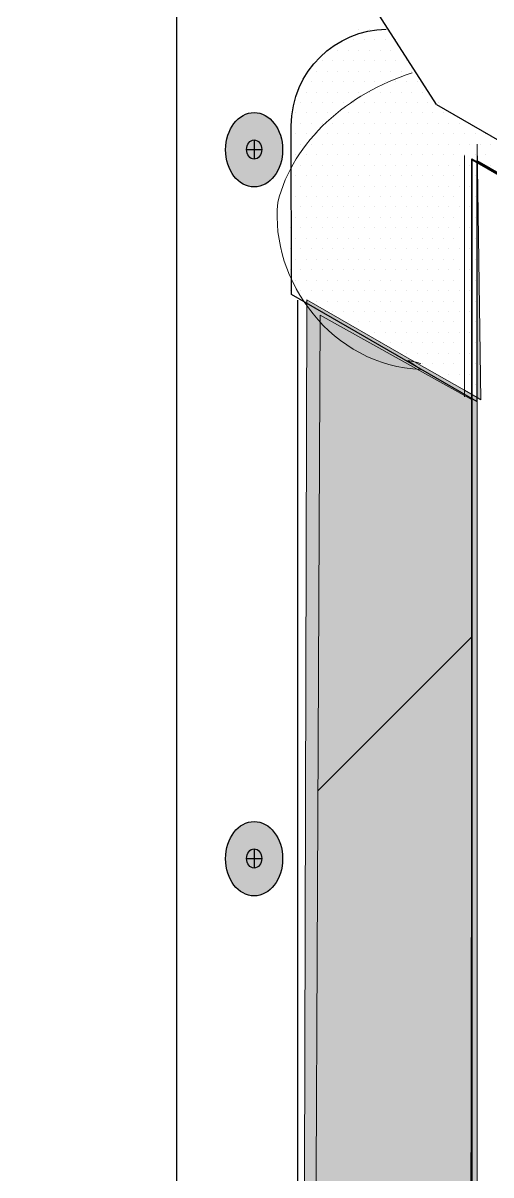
# Model space of a CAD drawing. Header units: inches. Extents: x -17.6 to 82.3, y -15.1 to 23.2.
# Drawn here: x 43.768 to 44.603, y 1.182 to 3.237 of the extents above; entities that cross this region are included whole.
import ezdxf

# ---------------------------------------------------------------- set-up
doc = ezdxf.new("R2010")
doc.units = ezdxf.units.IN
doc.header["$MEASUREMENT"] = 0
for name, color, linetype, lineweight in [('.ATI-HATCH', 7, 'Continuous', 0), ('G-ANNO-TTLB', 7, 'Continuous', 0), ('TYVEK', 7, 'Continuous', 0)]:
    doc.layers.add(name, color=color, linetype=linetype, lineweight=lineweight)

# ---------------------------------------------------------------- blocks, each defined once
blk = doc.blocks.new('Block_362')
at = {"layer": '.ATI-HATCH'}
blk.add_lwpolyline([(44.5554, 2.5703), (44.5554, 3.0005), (44.5554, 2.5703)], dxfattribs=at)
blk = doc.blocks.new('Block_368')
at = {"layer": '.ATI-HATCH', "color": 8, "lineweight": 0, "true_color": 0x808080}
for p, q in [((44.339, 3.207), (44.339, 3.207)), ((44.3578, 3.207), (44.3578, 3.207)), ((44.3672, 3.2257), (44.3672, 3.2257)), ((44.3767, 3.207), (44.3767, 3.207)), ((44.3861, 3.2257), (44.3861, 3.2257)), ((44.3955, 3.207), (44.3955, 3.207)), ((44.4049, 3.2257), (44.4049, 3.2257)), ((44.4143, 3.207), (44.4143, 3.207)), ((44.4332, 3.207), (44.4332, 3.207)), ((44.3107, 3.1884), (44.3107, 3.1884)), ((44.3296, 3.1884), (44.3296, 3.1884)), ((44.3484, 3.1884), (44.3484, 3.1884)), ((44.3672, 3.1884), (44.3672, 3.1884)), ((44.3861, 3.1884), (44.3861, 3.1884)), ((44.4049, 3.1884), (44.4049, 3.1884)), ((44.4237, 3.1884), (44.4237, 3.1884)), ((44.4426, 3.1884), (44.4426, 3.1884)), ((44.3013, 3.1697), (44.3013, 3.1697)), ((44.3202, 3.1697), (44.3202, 3.1697)), ((44.339, 3.1697), (44.339, 3.1697)), ((44.3578, 3.1697), (44.3578, 3.1697)), ((44.3767, 3.1697), (44.3767, 3.1697)), ((44.3955, 3.1697), (44.3955, 3.1697)), ((44.4143, 3.1697), (44.4143, 3.1697)), ((44.4332, 3.1697), (44.4332, 3.1697)), ((44.452, 3.1697), (44.452, 3.1697)), ((44.2919, 3.1511), (44.2919, 3.1511)), ((44.3107, 3.1511), (44.3107, 3.1511)), ((44.3296, 3.1511), (44.3296, 3.1511)), ((44.3484, 3.1511), (44.3484, 3.1511)), ((44.3672, 3.1511), (44.3672, 3.1511)), ((44.3861, 3.1511), (44.3861, 3.1511)), ((44.4049, 3.1511), (44.4049, 3.1511)), ((44.4237, 3.1511), (44.4237, 3.1511)), ((44.4426, 3.1511), (44.4426, 3.1511)), ((44.4614, 3.1511), (44.4614, 3.1511)), ((44.2825, 3.1325), (44.2825, 3.1325)), ((44.3013, 3.1325), (44.3013, 3.1325)), ((44.3202, 3.1325), (44.3202, 3.1325)), ((44.339, 3.1325), (44.339, 3.1325)), ((44.3578, 3.1325), (44.3578, 3.1325)), ((44.3767, 3.1325), (44.3767, 3.1325)), ((44.3955, 3.1325), (44.3955, 3.1325)), ((44.4143, 3.1325), (44.4143, 3.1325)), ((44.4332, 3.1325), (44.4332, 3.1325)), ((44.452, 3.1325), (44.452, 3.1325)), ((44.4708, 3.1325), (44.4708, 3.1325)), ((44.2731, 3.1138), (44.2731, 3.1138)), ((44.2919, 3.1138), (44.2919, 3.1138)), ((44.3107, 3.1138), (44.3107, 3.1138)), ((44.3296, 3.1138), (44.3296, 3.1138)), ((44.3484, 3.1138), (44.3484, 3.1138)), ((44.3672, 3.1138), (44.3672, 3.1138)), ((44.3861, 3.1138), (44.3861, 3.1138)), ((44.4049, 3.1138), (44.4049, 3.1138)), ((44.4237, 3.1138), (44.4237, 3.1138)), ((44.4426, 3.1138), (44.4426, 3.1138)), ((44.4614, 3.1138), (44.4614, 3.1138)), ((44.4802, 3.1138), (44.4802, 3.1138)), ((44.2637, 3.0952), (44.2637, 3.0952)), ((44.2825, 3.0952), (44.2825, 3.0952)), ((44.3013, 3.0952), (44.3013, 3.0952)), ((44.3202, 3.0952), (44.3202, 3.0952)), ((44.339, 3.0952), (44.339, 3.0952)), ((44.3578, 3.0952), (44.3578, 3.0952)), ((44.3767, 3.0952), (44.3767, 3.0952)), ((44.3955, 3.0952), (44.3955, 3.0952)), ((44.4143, 3.0952), (44.4143, 3.0952)), ((44.4332, 3.0952), (44.4332, 3.0952)), ((44.452, 3.0952), (44.452, 3.0952)), ((44.4708, 3.0952), (44.4708, 3.0952)), ((44.4897, 3.0952), (44.4897, 3.0952)), ((44.5085, 3.0952), (44.5085, 3.0952)), ((44.2542, 3.0765), (44.2542, 3.0765)), ((44.2731, 3.0765), (44.2731, 3.0765)), ((44.2919, 3.0765), (44.2919, 3.0765)), ((44.3107, 3.0765), (44.3107, 3.0765)), ((44.3296, 3.0765), (44.3296, 3.0765)), ((44.3484, 3.0765), (44.3484, 3.0765)), ((44.3672, 3.0765), (44.3672, 3.0765)), ((44.3861, 3.0765), (44.3861, 3.0765)), ((44.4049, 3.0765), (44.4049, 3.0765)), ((44.4237, 3.0765), (44.4237, 3.0765)), ((44.4426, 3.0765), (44.4426, 3.0765)), ((44.4614, 3.0765), (44.4614, 3.0765)), ((44.4802, 3.0765), (44.4802, 3.0765)), ((44.4991, 3.0765), (44.4991, 3.0765)), ((44.5179, 3.0765), (44.5179, 3.0765)), ((44.2448, 3.0579), (44.2448, 3.0579)), ((44.2637, 3.0579), (44.2637, 3.0579)), ((44.2825, 3.0579), (44.2825, 3.0579)), ((44.3013, 3.0579), (44.3013, 3.0579)), ((44.3202, 3.0579), (44.3202, 3.0579)), ((44.339, 3.0579), (44.339, 3.0579)), ((44.3578, 3.0579), (44.3578, 3.0579)), ((44.3767, 3.0579), (44.3767, 3.0579)), ((44.3955, 3.0579), (44.3955, 3.0579)), ((44.4143, 3.0579), (44.4143, 3.0579)), ((44.4332, 3.0579), (44.4332, 3.0579)), ((44.452, 3.0579), (44.452, 3.0579)), ((44.4708, 3.0579), (44.4708, 3.0579)), ((44.4897, 3.0579), (44.4897, 3.0579)), ((44.5085, 3.0579), (44.5085, 3.0579)), ((44.5273, 3.0579), (44.5273, 3.0579)), ((44.5462, 3.0579), (44.5462, 3.0579)), ((44.565, 3.0579), (44.565, 3.0579)), ((44.2448, 3.0206), (44.2448, 3.0206)), ((44.2542, 3.0393), (44.2542, 3.0393)), ((44.2637, 3.0206), (44.2637, 3.0206)), ((44.2731, 3.0393), (44.2731, 3.0393)), ((44.2825, 3.0206), (44.2825, 3.0206)), ((44.2919, 3.0393), (44.2919, 3.0393)), ((44.3013, 3.0206), (44.3013, 3.0206)), ((44.3107, 3.0393), (44.3107, 3.0393)), ((44.3202, 3.0206), (44.3202, 3.0206)), ((44.3296, 3.0393), (44.3296, 3.0393)), ((44.339, 3.0206), (44.339, 3.0206)), ((44.3484, 3.0393), (44.3484, 3.0393)), ((44.3578, 3.0206), (44.3578, 3.0206)), ((44.3672, 3.0393), (44.3672, 3.0393)), ((44.3767, 3.0206), (44.3767, 3.0206)), ((44.3861, 3.0393), (44.3861, 3.0393)), ((44.3955, 3.0206), (44.3955, 3.0206)), ((44.4049, 3.0393), (44.4049, 3.0393)), ((44.4143, 3.0206), (44.4143, 3.0206)), ((44.4237, 3.0393), (44.4237, 3.0393)), ((44.4332, 3.0206), (44.4332, 3.0206)), ((44.4426, 3.0393), (44.4426, 3.0393)), ((44.452, 3.0206), (44.452, 3.0206)), ((44.4614, 3.0393), (44.4614, 3.0393)), ((44.4708, 3.0206), (44.4708, 3.0206)), ((44.4802, 3.0393), (44.4802, 3.0393)), ((44.4897, 3.0206), (44.4897, 3.0206)), ((44.4991, 3.0393), (44.4991, 3.0393)), ((44.5085, 3.0206), (44.5085, 3.0206)), ((44.5179, 3.0393), (44.5179, 3.0393)), ((44.5273, 3.0206), (44.5273, 3.0206)), ((44.5367, 3.0393), (44.5367, 3.0393)), ((44.5462, 3.0206), (44.5462, 3.0206)), ((44.5556, 3.0393), (44.5556, 3.0393)), ((44.565, 3.0206), (44.565, 3.0206)), ((44.5744, 3.0393), (44.5744, 3.0393)), ((44.5838, 3.0206), (44.5838, 3.0206)), ((44.5932, 3.0393), (44.5932, 3.0393)), ((44.6027, 3.0206), (44.6027, 3.0206)), ((44.2542, 3.002), (44.2542, 3.002)), ((44.2731, 3.002), (44.2731, 3.002)), ((44.2919, 3.002), (44.2919, 3.002)), ((44.3107, 3.002), (44.3107, 3.002)), ((44.3296, 3.002), (44.3296, 3.002)), ((44.3484, 3.002), (44.3484, 3.002)), ((44.3672, 3.002), (44.3672, 3.002)), ((44.3861, 3.002), (44.3861, 3.002)), ((44.4049, 3.002), (44.4049, 3.002)), ((44.4237, 3.002), (44.4237, 3.002)), ((44.4426, 3.002), (44.4426, 3.002)), ((44.4614, 3.002), (44.4614, 3.002)), ((44.4802, 3.002), (44.4802, 3.002)), ((44.4991, 3.002), (44.4991, 3.002)), ((44.5179, 3.002), (44.5179, 3.002)), ((44.5367, 3.002), (44.5367, 3.002)), ((44.5556, 3.002), (44.5556, 3.002)), ((44.5744, 3.002), (44.5744, 3.002)), ((44.5932, 3.002), (44.5932, 3.002)), ((44.2448, 2.9834), (44.2448, 2.9834)), ((44.2637, 2.9834), (44.2637, 2.9834)), ((44.2825, 2.9834), (44.2825, 2.9834)), ((44.3013, 2.9834), (44.3013, 2.9834)), ((44.3202, 2.9834), (44.3202, 2.9834)), ((44.339, 2.9834), (44.339, 2.9834)), ((44.3578, 2.9834), (44.3578, 2.9834)), ((44.3767, 2.9834), (44.3767, 2.9834)), ((44.3955, 2.9834), (44.3955, 2.9834)), ((44.4143, 2.9834), (44.4143, 2.9834)), ((44.4332, 2.9834), (44.4332, 2.9834)), ((44.452, 2.9834), (44.452, 2.9834)), ((44.4708, 2.9834), (44.4708, 2.9834)), ((44.4897, 2.9834), (44.4897, 2.9834)), ((44.5085, 2.9834), (44.5085, 2.9834)), ((44.5273, 2.9834), (44.5273, 2.9834)), ((44.5462, 2.9834), (44.5462, 2.9834)), ((44.565, 2.9834), (44.565, 2.9834)), ((44.5838, 2.9834), (44.5838, 2.9834)), ((44.6027, 2.9834), (44.6027, 2.9834)), ((44.2542, 2.9647), (44.2542, 2.9647)), ((44.2731, 2.9647), (44.2731, 2.9647)), ((44.2919, 2.9647), (44.2919, 2.9647)), ((44.3107, 2.9647), (44.3107, 2.9647)), ((44.3296, 2.9647), (44.3296, 2.9647)), ((44.3484, 2.9647), (44.3484, 2.9647)), ((44.3672, 2.9647), (44.3672, 2.9647)), ((44.3861, 2.9647), (44.3861, 2.9647)), ((44.4049, 2.9647), (44.4049, 2.9647)), ((44.4237, 2.9647), (44.4237, 2.9647)), ((44.4426, 2.9647), (44.4426, 2.9647)), ((44.4614, 2.9647), (44.4614, 2.9647)), ((44.4802, 2.9647), (44.4802, 2.9647)), ((44.4991, 2.9647), (44.4991, 2.9647)), ((44.5179, 2.9647), (44.5179, 2.9647)), ((44.5367, 2.9647), (44.5367, 2.9647)), ((44.5556, 2.9647), (44.5556, 2.9647)), ((44.5744, 2.9647), (44.5744, 2.9647)), ((44.2448, 2.9461), (44.2448, 2.9461)), ((44.2637, 2.9461), (44.2637, 2.9461)), ((44.2825, 2.9461), (44.2825, 2.9461)), ((44.3013, 2.9461), (44.3013, 2.9461)), ((44.3202, 2.9461), (44.3202, 2.9461)), ((44.339, 2.9461), (44.339, 2.9461)), ((44.3578, 2.9461), (44.3578, 2.9461)), ((44.3767, 2.9461), (44.3767, 2.9461)), ((44.3955, 2.9461), (44.3955, 2.9461)), ((44.4143, 2.9461), (44.4143, 2.9461)), ((44.4332, 2.9461), (44.4332, 2.9461)), ((44.452, 2.9461), (44.452, 2.9461)), ((44.4708, 2.9461), (44.4708, 2.9461)), ((44.4897, 2.9461), (44.4897, 2.9461)), ((44.5085, 2.9461), (44.5085, 2.9461)), ((44.5273, 2.9461), (44.5273, 2.9461)), ((44.5462, 2.9461), (44.5462, 2.9461)), ((44.565, 2.9461), (44.565, 2.9461)), ((44.2542, 2.9274), (44.2542, 2.9274)), ((44.2731, 2.9274), (44.2731, 2.9274)), ((44.2919, 2.9274), (44.2919, 2.9274)), ((44.3107, 2.9274), (44.3107, 2.9274)), ((44.3296, 2.9274), (44.3296, 2.9274)), ((44.3484, 2.9274), (44.3484, 2.9274)), ((44.3672, 2.9274), (44.3672, 2.9274)), ((44.3861, 2.9274), (44.3861, 2.9274)), ((44.4049, 2.9274), (44.4049, 2.9274)), ((44.4237, 2.9274), (44.4237, 2.9274)), ((44.4426, 2.9274), (44.4426, 2.9274)), ((44.4614, 2.9274), (44.4614, 2.9274)), ((44.4802, 2.9274), (44.4802, 2.9274)), ((44.4991, 2.9274), (44.4991, 2.9274)), ((44.5179, 2.9274), (44.5179, 2.9274)), ((44.5367, 2.9274), (44.5367, 2.9274)), ((44.5556, 2.9274), (44.5556, 2.9274)), ((44.5744, 2.9274), (44.5744, 2.9274)), ((44.2448, 2.9088), (44.2448, 2.9088)), ((44.2637, 2.9088), (44.2637, 2.9088)), ((44.2825, 2.9088), (44.2825, 2.9088)), ((44.3013, 2.9088), (44.3013, 2.9088)), ((44.3202, 2.9088), (44.3202, 2.9088)), ((44.339, 2.9088), (44.339, 2.9088)), ((44.3578, 2.9088), (44.3578, 2.9088)), ((44.3767, 2.9088), (44.3767, 2.9088)), ((44.3955, 2.9088), (44.3955, 2.9088)), ((44.4143, 2.9088), (44.4143, 2.9088)), ((44.4332, 2.9088), (44.4332, 2.9088)), ((44.452, 2.9088), (44.452, 2.9088)), ((44.4708, 2.9088), (44.4708, 2.9088)), ((44.4897, 2.9088), (44.4897, 2.9088)), ((44.5085, 2.9088), (44.5085, 2.9088)), ((44.5273, 2.9088), (44.5273, 2.9088)), ((44.5462, 2.9088), (44.5462, 2.9088)), ((44.565, 2.9088), (44.565, 2.9088)), ((44.2542, 2.8902), (44.2542, 2.8902)), ((44.2731, 2.8902), (44.2731, 2.8902)), ((44.2919, 2.8902), (44.2919, 2.8902)), ((44.3107, 2.8902), (44.3107, 2.8902)), ((44.3296, 2.8902), (44.3296, 2.8902)), ((44.3484, 2.8902), (44.3484, 2.8902)), ((44.3672, 2.8902), (44.3672, 2.8902)), ((44.3861, 2.8902), (44.3861, 2.8902)), ((44.4049, 2.8902), (44.4049, 2.8902)), ((44.4237, 2.8902), (44.4237, 2.8902)), ((44.4426, 2.8902), (44.4426, 2.8902)), ((44.4614, 2.8902), (44.4614, 2.8902)), ((44.4802, 2.8902), (44.4802, 2.8902)), ((44.4991, 2.8902), (44.4991, 2.8902)), ((44.5179, 2.8902), (44.5179, 2.8902)), ((44.5367, 2.8902), (44.5367, 2.8902)), ((44.5556, 2.8902), (44.5556, 2.8902)), ((44.5744, 2.8902), (44.5744, 2.8902)), ((44.2448, 2.8715), (44.2448, 2.8715)), ((44.2637, 2.8715), (44.2637, 2.8715)), ((44.2825, 2.8715), (44.2825, 2.8715)), ((44.3013, 2.8715), (44.3013, 2.8715)), ((44.3202, 2.8715), (44.3202, 2.8715)), ((44.339, 2.8715), (44.339, 2.8715)), ((44.3578, 2.8715), (44.3578, 2.8715)), ((44.3767, 2.8715), (44.3767, 2.8715)), ((44.3955, 2.8715), (44.3955, 2.8715)), ((44.4143, 2.8715), (44.4143, 2.8715)), ((44.4332, 2.8715), (44.4332, 2.8715)), ((44.452, 2.8715), (44.452, 2.8715)), ((44.4708, 2.8715), (44.4708, 2.8715)), ((44.4897, 2.8715), (44.4897, 2.8715)), ((44.5085, 2.8715), (44.5085, 2.8715)), ((44.5273, 2.8715), (44.5273, 2.8715)), ((44.5462, 2.8715), (44.5462, 2.8715)), ((44.565, 2.8715), (44.565, 2.8715)), ((44.2542, 2.8529), (44.2542, 2.8529)), ((44.2731, 2.8529), (44.2731, 2.8529)), ((44.2919, 2.8529), (44.2919, 2.8529)), ((44.3107, 2.8529), (44.3107, 2.8529)), ((44.3296, 2.8529), (44.3296, 2.8529)), ((44.3484, 2.8529), (44.3484, 2.8529)), ((44.3672, 2.8529), (44.3672, 2.8529)), ((44.3861, 2.8529), (44.3861, 2.8529)), ((44.4049, 2.8529), (44.4049, 2.8529)), ((44.4237, 2.8529), (44.4237, 2.8529)), ((44.4426, 2.8529), (44.4426, 2.8529)), ((44.4614, 2.8529), (44.4614, 2.8529)), ((44.4802, 2.8529), (44.4802, 2.8529)), ((44.4991, 2.8529), (44.4991, 2.8529)), ((44.5179, 2.8529), (44.5179, 2.8529)), ((44.5367, 2.8529), (44.5367, 2.8529)), ((44.5556, 2.8529), (44.5556, 2.8529)), ((44.5744, 2.8529), (44.5744, 2.8529)), ((44.2448, 2.8343), (44.2448, 2.8343)), ((44.2542, 2.8156), (44.2542, 2.8156)), ((44.2637, 2.8343), (44.2637, 2.8343)), ((44.2731, 2.8156), (44.2731, 2.8156)), ((44.2825, 2.8343), (44.2825, 2.8343)), ((44.2919, 2.8156), (44.2919, 2.8156)), ((44.3013, 2.8343), (44.3013, 2.8343)), ((44.3107, 2.8156), (44.3107, 2.8156)), ((44.3202, 2.8343), (44.3202, 2.8343)), ((44.3296, 2.8156), (44.3296, 2.8156)), ((44.339, 2.8343), (44.339, 2.8343)), ((44.3484, 2.8156), (44.3484, 2.8156)), ((44.3578, 2.8343), (44.3578, 2.8343)), ((44.3672, 2.8156), (44.3672, 2.8156)), ((44.3767, 2.8343), (44.3767, 2.8343)), ((44.3861, 2.8156), (44.3861, 2.8156)), ((44.3955, 2.8343), (44.3955, 2.8343)), ((44.4049, 2.8156), (44.4049, 2.8156)), ((44.4143, 2.8343), (44.4143, 2.8343)), ((44.4237, 2.8156), (44.4237, 2.8156)), ((44.4332, 2.8343), (44.4332, 2.8343)), ((44.4426, 2.8156), (44.4426, 2.8156)), ((44.452, 2.8343), (44.452, 2.8343)), ((44.4614, 2.8156), (44.4614, 2.8156)), ((44.4708, 2.8343), (44.4708, 2.8343)), ((44.4802, 2.8156), (44.4802, 2.8156)), ((44.4897, 2.8343), (44.4897, 2.8343)), ((44.4991, 2.8156), (44.4991, 2.8156)), ((44.5085, 2.8343), (44.5085, 2.8343)), ((44.5179, 2.8156), (44.5179, 2.8156)), ((44.5273, 2.8343), (44.5273, 2.8343)), ((44.5367, 2.8156), (44.5367, 2.8156)), ((44.5462, 2.8343), (44.5462, 2.8343)), ((44.5556, 2.8156), (44.5556, 2.8156)), ((44.565, 2.8343), (44.565, 2.8343)), ((44.5744, 2.8156), (44.5744, 2.8156)), ((44.2448, 2.797), (44.2448, 2.797)), ((44.2637, 2.797), (44.2637, 2.797)), ((44.2825, 2.797), (44.2825, 2.797)), ((44.3013, 2.797), (44.3013, 2.797)), ((44.3202, 2.797), (44.3202, 2.797)), ((44.339, 2.797), (44.339, 2.797)), ((44.3578, 2.797), (44.3578, 2.797)), ((44.3767, 2.797), (44.3767, 2.797)), ((44.3955, 2.797), (44.3955, 2.797)), ((44.4143, 2.797), (44.4143, 2.797)), ((44.4332, 2.797), (44.4332, 2.797)), ((44.452, 2.797), (44.452, 2.797)), ((44.4708, 2.797), (44.4708, 2.797)), ((44.4897, 2.797), (44.4897, 2.797)), ((44.5085, 2.797), (44.5085, 2.797)), ((44.5273, 2.797), (44.5273, 2.797)), ((44.5462, 2.797), (44.5462, 2.797)), ((44.565, 2.797), (44.565, 2.797)), ((44.2542, 2.7783), (44.2542, 2.7783)), ((44.2731, 2.7783), (44.2731, 2.7783)), ((44.2919, 2.7783), (44.2919, 2.7783)), ((44.3107, 2.7783), (44.3107, 2.7783)), ((44.3296, 2.7783), (44.3296, 2.7783)), ((44.3484, 2.7783), (44.3484, 2.7783)), ((44.3672, 2.7783), (44.3672, 2.7783)), ((44.3861, 2.7783), (44.3861, 2.7783)), ((44.4049, 2.7783), (44.4049, 2.7783)), ((44.4237, 2.7783), (44.4237, 2.7783)), ((44.4426, 2.7783), (44.4426, 2.7783)), ((44.4614, 2.7783), (44.4614, 2.7783)), ((44.4802, 2.7783), (44.4802, 2.7783)), ((44.4991, 2.7783), (44.4991, 2.7783)), ((44.5179, 2.7783), (44.5179, 2.7783)), ((44.5367, 2.7783), (44.5367, 2.7783)), ((44.5556, 2.7783), (44.5556, 2.7783)), ((44.5744, 2.7783), (44.5744, 2.7783)), ((44.2448, 2.7597), (44.2448, 2.7597)), ((44.2637, 2.7597), (44.2637, 2.7597)), ((44.2825, 2.7597), (44.2825, 2.7597)), ((44.3013, 2.7597), (44.3013, 2.7597)), ((44.3202, 2.7597), (44.3202, 2.7597)), ((44.339, 2.7597), (44.339, 2.7597)), ((44.3578, 2.7597), (44.3578, 2.7597)), ((44.3767, 2.7597), (44.3767, 2.7597)), ((44.3955, 2.7597), (44.3955, 2.7597)), ((44.4143, 2.7597), (44.4143, 2.7597)), ((44.4332, 2.7597), (44.4332, 2.7597)), ((44.452, 2.7597), (44.452, 2.7597)), ((44.4708, 2.7597), (44.4708, 2.7597)), ((44.4897, 2.7597), (44.4897, 2.7597)), ((44.5085, 2.7597), (44.5085, 2.7597)), ((44.5273, 2.7597), (44.5273, 2.7597)), ((44.5462, 2.7597), (44.5462, 2.7597)), ((44.565, 2.7597), (44.565, 2.7597)), ((44.2731, 2.7411), (44.2731, 2.7411)), ((44.2919, 2.7411), (44.2919, 2.7411)), ((44.3107, 2.7411), (44.3107, 2.7411)), ((44.3296, 2.7411), (44.3296, 2.7411)), ((44.3484, 2.7411), (44.3484, 2.7411)), ((44.3672, 2.7411), (44.3672, 2.7411)), ((44.3861, 2.7411), (44.3861, 2.7411)), ((44.4049, 2.7411), (44.4049, 2.7411)), ((44.4237, 2.7411), (44.4237, 2.7411)), ((44.4426, 2.7411), (44.4426, 2.7411)), ((44.4614, 2.7411), (44.4614, 2.7411)), ((44.4802, 2.7411), (44.4802, 2.7411)), ((44.4991, 2.7411), (44.4991, 2.7411)), ((44.5179, 2.7411), (44.5179, 2.7411)), ((44.5367, 2.7411), (44.5367, 2.7411)), ((44.5556, 2.7411), (44.5556, 2.7411)), ((44.5744, 2.7411), (44.5744, 2.7411)), ((44.2825, 2.7224), (44.2825, 2.7224)), ((44.3013, 2.7224), (44.3013, 2.7224)), ((44.3202, 2.7224), (44.3202, 2.7224)), ((44.339, 2.7224), (44.339, 2.7224)), ((44.3578, 2.7224), (44.3578, 2.7224)), ((44.3767, 2.7224), (44.3767, 2.7224)), ((44.3955, 2.7224), (44.3955, 2.7224)), ((44.4143, 2.7224), (44.4143, 2.7224)), ((44.4332, 2.7224), (44.4332, 2.7224)), ((44.452, 2.7224), (44.452, 2.7224)), ((44.4708, 2.7224), (44.4708, 2.7224)), ((44.4897, 2.7224), (44.4897, 2.7224)), ((44.5085, 2.7224), (44.5085, 2.7224)), ((44.5273, 2.7224), (44.5273, 2.7224)), ((44.5462, 2.7224), (44.5462, 2.7224)), ((44.565, 2.7224), (44.565, 2.7224)), ((44.3296, 2.7038), (44.3296, 2.7038)), ((44.3484, 2.7038), (44.3484, 2.7038)), ((44.3672, 2.7038), (44.3672, 2.7038)), ((44.3861, 2.7038), (44.3861, 2.7038)), ((44.4049, 2.7038), (44.4049, 2.7038)), ((44.4237, 2.7038), (44.4237, 2.7038)), ((44.4426, 2.7038), (44.4426, 2.7038)), ((44.4614, 2.7038), (44.4614, 2.7038)), ((44.4802, 2.7038), (44.4802, 2.7038)), ((44.4991, 2.7038), (44.4991, 2.7038)), ((44.5179, 2.7038), (44.5179, 2.7038)), ((44.5367, 2.7038), (44.5367, 2.7038)), ((44.5556, 2.7038), (44.5556, 2.7038)), ((44.5744, 2.7038), (44.5744, 2.7038)), ((44.3578, 2.6852), (44.3578, 2.6852)), ((44.3767, 2.6852), (44.3767, 2.6852)), ((44.3955, 2.6852), (44.3955, 2.6852)), ((44.4143, 2.6852), (44.4143, 2.6852)), ((44.4332, 2.6852), (44.4332, 2.6852)), ((44.452, 2.6852), (44.452, 2.6852)), ((44.4708, 2.6852), (44.4708, 2.6852)), ((44.4897, 2.6852), (44.4897, 2.6852)), ((44.5085, 2.6852), (44.5085, 2.6852)), ((44.5273, 2.6852), (44.5273, 2.6852)), ((44.5462, 2.6852), (44.5462, 2.6852)), ((44.565, 2.6852), (44.565, 2.6852)), ((44.4049, 2.6665), (44.4049, 2.6665)), ((44.4237, 2.6665), (44.4237, 2.6665)), ((44.4426, 2.6665), (44.4426, 2.6665)), ((44.4614, 2.6665), (44.4614, 2.6665)), ((44.4802, 2.6665), (44.4802, 2.6665)), ((44.4991, 2.6665), (44.4991, 2.6665)), ((44.5179, 2.6665), (44.5179, 2.6665)), ((44.5367, 2.6665), (44.5367, 2.6665)), ((44.5556, 2.6665), (44.5556, 2.6665)), ((44.5744, 2.6665), (44.5744, 2.6665)), ((44.4332, 2.6479), (44.4332, 2.6479)), ((44.452, 2.6479), (44.452, 2.6479)), ((44.4708, 2.6479), (44.4708, 2.6479)), ((44.4897, 2.6479), (44.4897, 2.6479)), ((44.5085, 2.6479), (44.5085, 2.6479)), ((44.5273, 2.6479), (44.5273, 2.6479)), ((44.5462, 2.6479), (44.5462, 2.6479)), ((44.565, 2.6479), (44.565, 2.6479)), ((44.4802, 2.6292), (44.4802, 2.6292)), ((44.4991, 2.6292), (44.4991, 2.6292)), ((44.5179, 2.6292), (44.5179, 2.6292)), ((44.5273, 2.6106), (44.5273, 2.6106)), ((44.5367, 2.6292), (44.5367, 2.6292)), ((44.5462, 2.6106), (44.5462, 2.6106)), ((44.5556, 2.6292), (44.5556, 2.6292)), ((44.565, 2.6106), (44.565, 2.6106)), ((44.5744, 2.6292), (44.5744, 2.6292)), ((44.5556, 2.592), (44.5556, 2.592)), ((44.5744, 2.592), (44.5744, 2.592))]:
    blk.add_line(p, q, dxfattribs=at)
at = {"layer": '.ATI-HATCH'}
blk.add_open_spline([(44.4619, 3.148), (44.3472, 3.1111), (44.25, 3.0278), (44.2222, 2.9167), (44.2083, 2.7778), (44.3194, 2.625), (44.4778, 2.6189), (44.47, 2.6242), (44.4623, 2.6294), (44.4546, 2.6347), (44.4625, 2.6338), (44.4702, 2.632), (44.4778, 2.6294)], degree=3, knots=[0, 0, 0, 0, 1, 1, 1, 2, 2, 2, 3, 3, 3, 4, 4, 4, 4], dxfattribs=at)

msp = doc.modelspace()

# ---------------------------------------------------------------- hatches: boundary and pattern name
at = {"layer": '.ATI-HATCH', "true_color": 0x808080, "transparency": 33554687}
h = msp.add_hatch(color=8, dxfattribs=at)
edge = h.paths.add_edge_path()
edge.add_spline(control_points=[(44.5782, 2.5688), (44.5782, 2.5688), (44.5554, 2.5818), (44.5554, 2.5818), (44.5554, 2.5818), (44.4664, 2.6328), (44.4664, 2.6328), (44.4664, 2.6328), (44.274, 2.7431), (44.274, 2.7431), (44.274, 2.7431), (44.274, 2.7332), (44.274, 2.7332), (44.274, 2.7332), (44.2672, 0.0696), (44.2672, 0.0696), (44.2672, 0.0696), (44.5789, -0.1103), (44.5789, -0.1103), (44.5789, -0.1103), (44.5789, 0.2244), (44.5789, 0.2244), (44.5789, 0.2244), (44.5782, 0.2242), (44.5782, 0.2242), (44.5782, 0.2242), (44.5782, 2.5688), (44.5782, 2.5688)], knot_values=[0, 0, 0, 0, 1, 1, 1, 2, 2, 2, 3, 3, 3, 4, 4, 4, 5, 5, 5, 6, 6, 6, 7, 7, 7, 8, 8, 8, 9, 9, 9, 9], degree=3, periodic=0)
edge = h.paths.add_edge_path()
edge.add_spline(control_points=[(44.5782, 3.0206), (44.5782, 3.0206), (44.5782, 2.5688), (44.5782, 2.5688), (44.5782, 2.5688), (44.5849, 2.5649), (44.5849, 2.5649), (44.5849, 2.5649), (44.5782, 3.0206), (44.5782, 3.0206)], knot_values=[0, 0, 0, 0, 1, 1, 1, 2, 2, 2, 3, 3, 3, 3], degree=3, periodic=0)
edge = h.paths.add_edge_path()
edge.add_spline(control_points=[(47.5524, 0.9265), (47.5524, 0.9265), (47.26, 1.0942), (47.26, 1.0942), (47.26, 1.0942), (47.2617, -1.6592), (47.2617, -1.6592), (47.2617, -1.6592), (47.2618, -1.6592), (47.2618, -1.6592), (47.2618, -1.6592), (47.5536, -1.8268), (47.5536, -1.8268), (47.5536, -1.8268), (47.5524, 0.9265), (47.5524, 0.9265)], knot_values=[0, 0, 0, 0, 1, 1, 1, 2, 2, 2, 3, 3, 3, 4, 4, 4, 5, 5, 5, 5], degree=3, periodic=0)
at = {"layer": 'G-ANNO-TTLB', "true_color": 0xff00ff, "transparency": 33554687}
h = msp.add_hatch(color=6, dxfattribs=at)
edge = h.paths.add_edge_path()
edge.add_spline(control_points=[(77.902, -11.061), (77.902, -11.061), (37.2143, -11.061), (37.2143, -11.061), (37.2143, -11.061), (37.2143, 23.064), (37.2143, 23.064), (37.2143, 23.064), (77.902, 23.064), (77.902, 23.064), (77.902, 23.064), (77.902, -11.061), (77.902, -11.061)], knot_values=[0, 0, 0, 0, 1, 1, 1, 2, 2, 2, 3, 3, 3, 4, 4, 4, 4], degree=3, periodic=0)
edge = h.paths.add_edge_path()
edge.add_spline(control_points=[(37.3393, 22.939), (37.3393, 22.939), (37.3393, -10.936), (37.3393, -10.936), (37.3393, -10.936), (77.777, -10.936), (77.777, -10.936), (77.777, -10.936), (77.777, 22.939), (77.777, 22.939), (77.777, 22.939), (37.3393, 22.939), (37.3393, 22.939)], knot_values=[0, 0, 0, 0, 1, 1, 1, 2, 2, 2, 3, 3, 3, 4, 4, 4, 4], degree=3, periodic=0)
edge.add_line((37.3393, 22.939), (37.3393, 22.939))
at = {"layer": 'TYVEK', "true_color": 0x003b71, "transparency": 33554687}
h = msp.add_hatch(color=156, dxfattribs=at)
h.dxf.hatch_style = 2
edge = h.paths.add_edge_path()
edge.add_ellipse((44.1801, 3.0109), major_axis=(0, 0.0664), ratio=0.766948, start_angle=0, end_angle=360)
at = {"layer": 'TYVEK', "true_color": 0x000000, "transparency": 33554687}
h = msp.add_hatch(dxfattribs=at)
h.set_pattern_fill('_U', color=18, scale=10, angle=45, style=2, pattern_type=0)
h.set_pattern_definition([(45, (0, 0), (-7.071, 7.071), [])])
h.paths.add_polyline_path([(44.5649, -0.1199), (44.2857, 0.0413), (44.2981, 2.7158), (44.569, 2.5647)])
at = {"layer": 'TYVEK', "true_color": 0x003b71, "transparency": 33554687}
h = msp.add_hatch(color=156, dxfattribs=at)
h.dxf.hatch_style = 2
edge = h.paths.add_edge_path()
edge.add_ellipse((44.1801, 1.7463), major_axis=(0, 0.0664), ratio=0.766948, start_angle=0, end_angle=360)

# ---------------------------------------------------------------- linework, layer by layer
at = {"layer": '.ATI-HATCH'}
for points, knots in [([(44.5782, 3.0206), (44.5782, 3.0206), (44.5782, 2.5688), (44.5782, 2.5688), (44.5782, 2.5688), (44.5849, 2.5649), (44.5849, 2.5649), (44.5849, 2.5649), (44.5782, 3.0206), (44.5782, 3.0206)], [0, 0, 0, 0, 1, 1, 1, 2, 2, 2, 3, 3, 3, 3]), ([(44.5782, 2.5688), (44.5782, 2.5688), (44.5554, 2.5818), (44.5554, 2.5818), (44.5554, 2.5818), (44.4664, 2.6328), (44.4664, 2.6328), (44.4664, 2.6328), (44.274, 2.7431), (44.274, 2.7431), (44.274, 2.7431), (44.274, 2.7332), (44.274, 2.7332), (44.274, 2.7332), (44.2672, 0.0696), (44.2672, 0.0696), (44.2672, 0.0696), (44.5789, -0.1103), (44.5789, -0.1103), (44.5789, -0.1103), (44.5789, 0.2244), (44.5789, 0.2244), (44.5789, 0.2244), (44.5782, 0.2242), (44.5782, 0.2242), (44.5782, 0.2242), (44.5782, 2.5688), (44.5782, 2.5688)], [0, 0, 0, 0, 1, 1, 1, 2, 2, 2, 3, 3, 3, 4, 4, 4, 5, 5, 5, 6, 6, 6, 7, 7, 7, 8, 8, 8, 9, 9, 9, 9])]:
    msp.add_open_spline(points, degree=3, knots=knots, dxfattribs=at)
at = {"layer": 'G-ANNO-TTLB'}
for points in [[(77.902, -11.061), (77.902, -11.061), (37.2143, -11.061), (37.2143, -11.061), (37.2143, -11.061), (37.2143, 23.064), (37.2143, 23.064), (37.2143, 23.064), (77.902, 23.064), (77.902, 23.064), (77.902, 23.064), (77.902, -11.061), (77.902, -11.061)], [(37.3393, 22.939), (37.3393, 22.939), (37.3393, -10.936), (37.3393, -10.936), (37.3393, -10.936), (77.777, -10.936), (77.777, -10.936), (77.777, -10.936), (77.777, 22.939), (77.777, 22.939), (77.777, 22.939), (37.3393, 22.939), (37.3393, 22.939)]]:
    msp.add_open_spline(points, degree=3, knots=[0, 0, 0, 0, 1, 1, 1, 2, 2, 2, 3, 3, 3, 4, 4, 4, 4], dxfattribs=at)
at = {"layer": 'TYVEK', "color": 18, "lineweight": 25, "true_color": 0x000000}
for p, q in [((44.0418, 4.8089), (44.0418, -1.0555)), ((44.5053, 3.0916), (44.226, 3.5289)), ((44.5053, 3.0916), (47.3244, 1.464)), ((44.5692, -0.1974), (44.5692, 2.9931)), ((44.5692, 2.9931), (47.2522, 1.4428))]:
    msp.add_line(p, q, dxfattribs=at)
at = {"layer": 'TYVEK', "color": 252, "lineweight": 25, "true_color": 0x848484}
for p, q in [((44.1801, 3.0284), (44.1801, 2.9941)), ((44.1666, 3.0113), (44.1936, 3.0113)), ((44.1666, 1.7467), (44.1936, 1.7467)), ((44.1801, 1.7638), (44.1801, 1.7295))]:
    msp.add_line(p, q, dxfattribs=at)
at = {"layer": 'TYVEK', "color": 1, "lineweight": 25, "true_color": 0xff0000}
for p, q in [((44.6718, 2.9344), (44.5685, 2.994)), ((44.5685, 2.994), (44.5685, -0.198))]:
    msp.add_line(p, q, dxfattribs=at)
at = {"layer": 'TYVEK', "color": 4, "lineweight": 25, "true_color": 0x00ffff}
for p, q in [((44.5777, 2.992), (47.2607, 1.4417)), ((44.5777, 2.992), (44.5777, 2.5618)), ((44.5777, 2.5618), (44.2466, 2.7529))]:
    msp.add_line(p, q, dxfattribs=at)
at = {"layer": 'TYVEK', "color": 191, "lineweight": 25, "true_color": 0xbf7fff}
msp.add_line((44.2576, 2.7428), (44.2576, 0.0576), dxfattribs=at)
at = {"layer": 'TYVEK', "color": 18, "lineweight": 25, "true_color": 0x000000}
msp.add_lwpolyline([(44.5686, 0.1971), (44.5686, 2.9945), (47.2515, 1.4441), (47.2521, -1.7469)], dxfattribs=at)
at = {"layer": 'TYVEK'}
msp.add_lwpolyline([(44.5649, -0.1199), (44.2857, 0.0413), (44.2981, 2.7158), (44.569, 2.5647)], close=True, dxfattribs=at)
at = {"layer": 'TYVEK', "color": 18, "lineweight": 25, "true_color": 0x000000}
for centre in [(44.1801, 3.0109), (44.1801, 1.7463)]:
    msp.add_ellipse(centre, major_axis=(0, 0.0664), ratio=0.766948, dxfattribs=at)
at = {"layer": 'TYVEK', "color": 252, "lineweight": 25, "true_color": 0x848484}
for centre in [(44.1801, 3.0113), (44.1801, 1.7467)]:
    msp.add_ellipse(centre, major_axis=(0, 0.0171), ratio=0.788846, dxfattribs=at)
at = {"layer": 'TYVEK', "color": 4, "lineweight": 25, "true_color": 0x00ffff}
msp.add_open_spline([(44.2466, 2.7529), (44.2466, 2.7529), (44.2465, 3.0533), (44.2465, 3.0533), (44.2464, 3.1527), (44.3269, 3.2243), (44.4157, 3.2261)], degree=3, knots=[0, 0, 0, 0, 1, 1, 1, 2, 2, 2, 2], dxfattribs=at)

# ---------------------------------------------------------------- block references
at = {"layer": '.ATI-HATCH'}
for name in ['Block_368', 'Block_362']:
    msp.add_blockref(name, (0, 0), dxfattribs=at)

doc.saveas('drawing.dxf')
